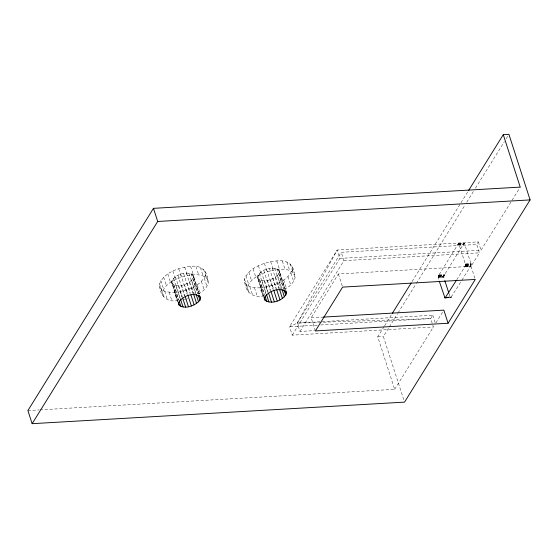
<?xml version="1.0" encoding="UTF-8"?>
<svg xmlns="http://www.w3.org/2000/svg" width="558" height="558" viewBox="0 0 558 558"><rect width="100%" height="100%" fill="white"/><g stroke="black" fill="none" stroke-linecap="round" stroke-linejoin="round"><path stroke-width="0.42" stroke-dasharray="2.79 2.09" d="M461.954 280.151L470.554 266.305L471.21 264.332L464.409 243.462L463.349 244.376L444.342 275.003L443.756 277.089L444.614 279.997M456.779 279.746L464.919 266.633L465.581 264.659L458.781 243.79L457.713 244.704L438.714 275.331L438.128 277.535L438.979 280.325M159.741 286.924C162.504 292.169 169.283 292.392 174.494 292.322L177.2 300.706C165.81 302.345 159.553 295.056 159.511 283.917C164.359 271.997 178.881 267.763 190.606 266.375C202.003 264.736 208.26 272.025 208.294 283.164C206.802 288.305 202.331 291.869 197.825 294.373M162.448 295.308L162.225 292.301C165.984 282.09 177.737 277.975 187.432 275.526C194.247 274.557 203.9 273.26 208.071 280.158M177.73 302.011L171.48 281.546C174.912 274.452 187.432 269.891 193.514 275.708L199.652 294.729M171.592 282.99C177.667 288.807 190.187 284.245 193.619 277.152L193.514 275.708M174.494 292.322C186.226 290.934 200.747 286.7 205.588 274.78L205.365 271.774M244.711 282.25C247.585 287.698 254.629 287.928 260.042 287.858L262.748 296.242C250.8 297.672 244.732 290.948 244.474 279.126C249.51 266.738 264.597 262.344 276.782 260.9C288.737 259.47 294.798 266.194 295.056 278.017C293.606 283.073 289.316 286.659 284.929 289.232M247.417 290.634L247.187 287.51C251.093 276.901 263.299 272.625 273.378 270.079C280.458 269.075 290.488 267.721 294.819 274.892M263.327 296.214L257.343 276.573C260.774 269.479 273.294 264.917 279.37 270.742L285.787 290.585M257.447 278.017C263.529 283.834 276.05 279.279 279.481 272.178L279.37 270.742M260.042 287.858C272.227 286.414 287.314 282.013 292.35 269.633L292.113 266.508M317.251 325.154L289.539 326.758L337.199 250.04L478.325 241.872L476.72 244.467L341.224 252.307L297.274 323.089L289.539 326.758L292.252 335.149L433.385 326.981L430.671 318.59L432.764 315.221L320.724 321.722M292.252 335.149L339.899 258.41L337.199 250.04L297.274 323.089L299.981 331.452L314.747 330.601M299.981 331.452L343.923 260.677L341.224 252.307M315.403 330.929L311.169 317.809L338.371 273.992L471.05 266.312L479.42 252.83L476.72 244.467M40.064 409.858L394.666 389.331L377.717 336.865L384.134 326.535M384.595 325.795L391.925 313.987M412.09 281.511L467.995 191.471M403.741 399.661L383.353 336.537L388.856 327.685M389.31 326.946L397.561 313.659M398.021 312.919L415.891 284.141M416.352 283.401L464.926 205.17M466.76 202.219L473.63 191.15M475.465 188.192L504.334 141.697M506.169 138.747L508.003 135.796M449.155 294.059L450.229 297.372L450.787 297.658L461.501 280.883M394.666 389.331L433.385 326.981M435.917 322.901L443.847 310.129M339.899 258.41L481.031 250.242L511.567 201.061M512.028 200.322L520.23 187.111M458.481 243.874L464.681 243.644L459.122 244.118M183.087 299.939L184.6 299.541M185.354 299.339L187.621 298.739M443.805 276.545L438.17 276.866L443.763 276.831L438.128 277.535L443.812 277.514M458.397 243.923L464.116 243.546M458.23 244.055L463.949 243.651M458.146 244.146L464.751 243.79M457.972 244.341L463.691 243.909M457.881 244.453L463.517 244.125M457.797 244.571L463.433 244.251M457.713 244.704L463.349 244.376M343.923 260.677L479.42 252.83M465.532 263.969L471.168 263.648M465.574 264.171L471.21 263.843M465.588 264.394L471.224 264.074M465.581 264.659L471.21 264.332M465.539 264.945L471.175 264.618M465.512 265.099L471.147 264.771M465.477 265.252L471.112 264.924M465.435 265.406L471.071 265.078M465.386 265.559L471.022 265.238M465.337 265.72L470.973 265.399M465.274 265.88L470.91 265.559M465.212 266.033L470.847 265.706M465.149 266.187L470.778 265.859M465.079 266.34L470.708 266.013M465.002 266.487L470.638 266.159M464.919 266.633L470.554 266.305M438.874 275.045L444.503 274.724M438.79 275.185L444.426 274.857M438.714 275.331L444.342 275.003M438.637 275.471L444.273 275.15M438.567 275.624L444.196 275.303M438.497 275.785L444.133 275.457M438.435 275.931L444.07 275.61M438.372 276.091L444.008 275.764M438.323 276.252L443.959 275.924M438.274 276.412L443.91 276.084M438.232 276.566L443.868 276.238M438.197 276.719L443.833 276.391M446.721 297.191L451.548 296.912M445.828 297.365L451.464 297.037M447.356 297.386L451.38 297.149M445.57 297.672L451.289 297.254M445.486 297.756L451.115 297.435M445.228 297.944L451.031 297.512M445.151 297.979L450.787 297.658M311.169 317.809L323.305 317.104M319.86 321.778L297.274 323.089L321.534 322.266M320.711 324.951L430.671 318.59L322.398 322.238M377.717 336.865L383.353 336.537M27.9 410.562L39.2 409.914M438.149 277.019L443.763 276.831M478.325 241.872L481.031 250.242M471.05 266.312L475.025 278.609M432.764 315.221L435.226 322.845M338.371 273.992L342.347 286.289M292.35 269.633L295.056 278.017M290.265 263.927L292.971 272.311M290.948 273.071L293.654 281.455M286.931 262.051L289.637 270.435M288.019 276.608L290.725 284.992M282.327 261.018L285.04 269.402M283.743 279.99L286.449 288.374M276.782 260.9L279.488 269.284M279.481 272.178L284.824 288.723M278.519 269.542L284.664 288.563M278.833 273.776L283.645 288.66M276.977 268.677L283.387 288.521M277.479 275.408L281.748 288.639M274.85 268.196L281.525 288.87M278.428 282.99L280.89 290.606M270.665 261.695L273.378 270.079M275.499 276.97L279.244 288.549M272.283 268.14L278.958 288.814M273.043 278.358L276.517 289.107M269.451 268.51L275.861 288.36M272.43 285.403L273.664 289.211M270.267 279.474L273.476 289.4M266.55 269.284L272.967 289.128M264.394 263.355L267.101 271.739M267.373 280.242L270.574 290.167M263.781 270.4L270.456 291.067M264.541 280.611L268.014 291.367M261.325 271.781L267.735 291.632M266.159 287.063L267.882 292.399M258.396 265.768L261.102 274.152M261.974 280.555L266.25 293.787M259.344 273.343L266.026 294.017M259.847 280.081L264.387 294.136M257.991 274.982L264.401 294.826M258.305 279.216L263.648 295.754M257.343 276.573L264.283 298.077M253.081 268.768L255.787 277.152M254.497 287.74L257.203 296.124M248.805 272.151L251.519 280.534M249.893 286.707L252.6 295.091M245.876 275.68L248.582 284.064M246.559 284.831L249.266 293.215M244.474 279.126L247.187 287.51M205.588 274.78L208.294 283.164M203.586 269.284L206.293 277.668M204.242 278.093L206.948 286.477M200.371 267.484L203.084 275.868M201.417 281.49L204.13 289.874M195.949 266.487L198.655 274.871M197.309 284.747L200.015 293.131M190.606 266.375L193.319 274.759M193.619 277.152L199.234 294.519M192.656 274.515L199.066 294.359M192.977 278.749L197.783 293.634M191.115 273.65L197.525 293.494M191.617 280.381L195.893 293.613M188.988 273.169L195.67 293.843M192.189 287.635L194.163 293.731M189.643 281.943L193.382 293.522M184.726 267.142L187.432 275.526M186.421 273.113L193.103 293.787M187.181 283.331L190.39 293.257M183.589 273.483L190.006 293.327M186.421 289.958L187.9 294.533M184.412 284.447L187.614 294.373M180.694 274.25L187.104 294.101M178.686 268.74L181.392 277.124M181.51 285.215L184.984 295.963M177.918 275.366L184.593 296.04M178.679 285.584L182.152 296.333M180.38 291.555L182.103 296.891M175.463 276.754L182.138 297.428M172.91 271.062L175.624 279.446M176.112 285.529L180.122 297.93M173.489 278.316L179.899 298.167M173.984 285.047L178.797 299.932M172.129 279.956L178.539 299.799M172.443 284.182L177.786 300.72M171.48 281.546L177.89 301.39M167.798 273.95L170.504 282.334M169.158 292.211L171.864 300.595M163.682 277.207L166.389 285.591M164.729 291.213L167.435 299.597M160.857 280.604L163.571 288.988M161.52 289.414L164.226 297.798M159.511 283.917L162.225 292.301"/><path stroke-width="0.84" d="M199.917 300.246L200.566 298.649L200.455 297.212C194.379 291.388 181.859 295.949 178.427 303.05L178.532 304.487C184.342 310.22 195.258 305.784 199.917 300.246L198.313 295.287M286.317 292.239C280.242 286.421 267.721 290.983 264.283 298.077L264.394 299.52C270.47 305.338 282.997 300.776 286.428 293.682L285.787 290.585M503.281 134.645L520.23 187.111L153.464 208.343L27.9 410.562L32.134 423.682L404.536 402.123L530.1 199.904L508.917 134.318L503.281 134.645L468.455 190.738M32.134 423.682L157.698 221.463L153.464 208.343M392.386 313.247L411.176 282.99M456.325 280.479L445.005 298.021L439.251 281.148M448.081 323.242L475.29 279.432L342.612 287.112L315.403 330.929L448.081 323.242L443.847 310.129L323.305 317.104M157.698 221.463L530.1 199.904M444.593 297.693L446.205 297.602M444.879 280.827L448.89 293.236M285.626 291.199L286.428 293.682M283.91 289.483L285.78 295.273M282.02 289.469L284.42 296.912M279.509 289.379L282.446 298.474M276.782 289.937L279.99 299.862M273.741 290.223L277.214 300.978M271.111 291.82L274.313 301.745M268.544 293.02L271.488 302.115M266.515 294.617L268.921 302.059M264.924 295.789L266.794 301.578M264.178 297.407L265.252 300.713M199.499 295.342L200.566 298.649M196.158 294.436L198.564 301.878M193.647 294.345L196.583 303.447M190.92 294.91L194.128 304.828M187.886 295.196L191.352 305.944M185.249 296.793L188.458 306.719M182.689 297.986L185.626 307.081M180.387 298.76L183.059 307.026M179.062 300.762L180.931 306.551M178.323 302.373L179.39 305.686"/></g></svg>
